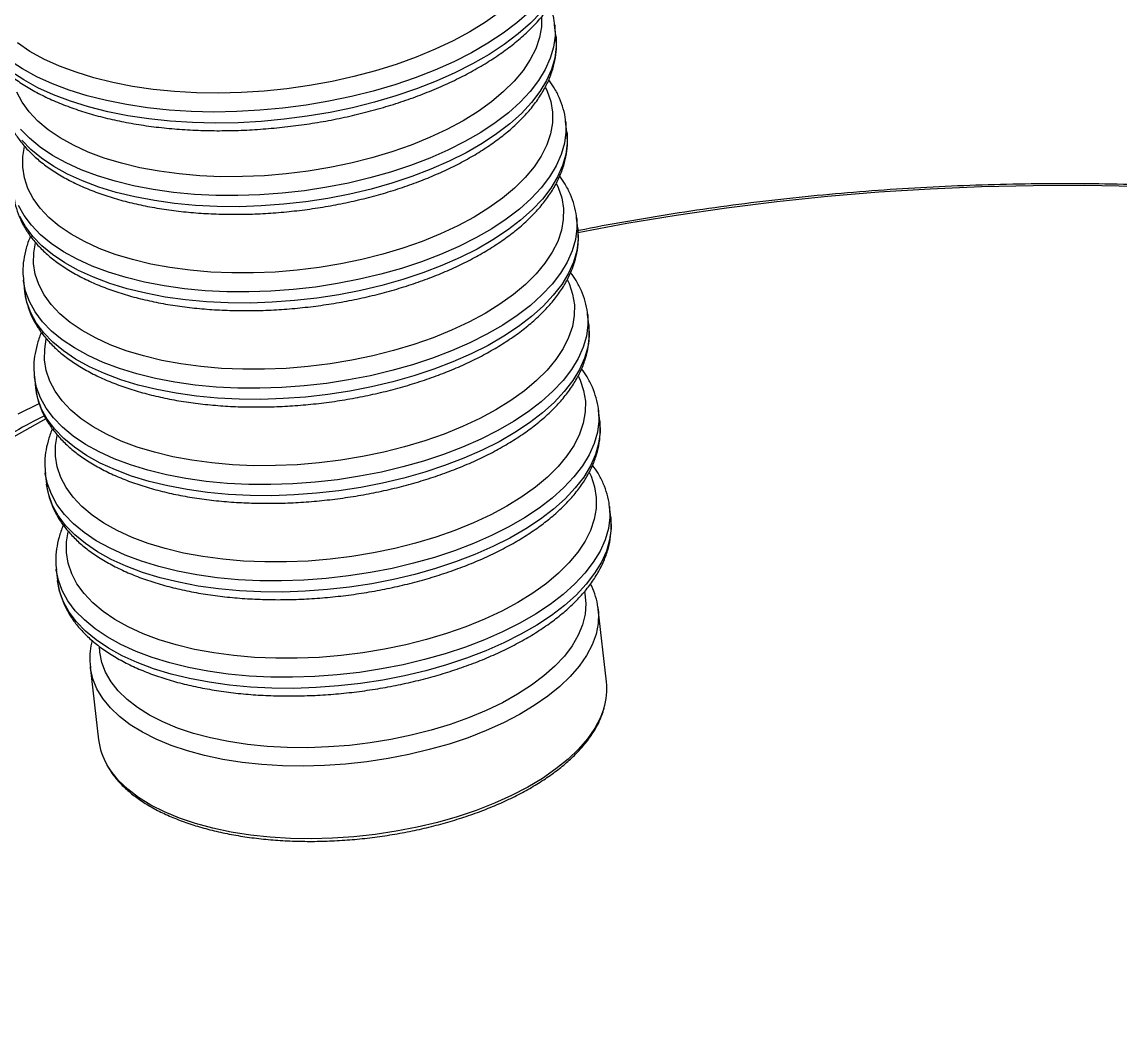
# Model space of a CAD drawing. Header units: millimetres. Extents: x 118006 to 124636, y -130611 to -125922.
# Drawn here: x 122357.2 to 122530.3, y -128636.4 to -128477.1 of the extents above; entities that cross this region are included whole.
import ezdxf

# ---------------------------------------------------------------- set-up
doc = ezdxf.new("R2010")
doc.units = ezdxf.units.MM
doc.header["$LTSCALE"] = 13
doc.layers.add('几何体', color=7, linetype='Continuous')

msp = doc.modelspace()

# ---------------------------------------------------------------- linework, layer by layer
at = {"layer": '几何体'}
for p, q in [((122441.34, -128479.33), (122441.14, -128477.58)), ((122443.07, -128494.52), (122442.87, -128492.77)), ((122444.8, -128509.72), (122444.6, -128507.96)), ((122357.38, -128517.88), (122357.58, -128519.64)), ((122357.39, -128517.96), (122357.38, -128517.88)), ((122357.59, -128519.72), (122357.58, -128519.64)), ((122446.53, -128524.91), (122446.33, -128523.16)), ((122359.11, -128533.08), (122359.31, -128534.83)), ((122359.12, -128533.16), (122359.11, -128533.08)), ((122359.32, -128534.91), (122359.31, -128534.83)), ((122448.25, -128540.11), (122448.06, -128538.35)), ((122360.9, -128539.75), (122355.85, -128542.57)), ((122360.83, -128548.27), (122361.03, -128550.02)), ((122360.84, -128548.35), (122360.83, -128548.27)), ((122361.04, -128550.11), (122361.03, -128550.02)), ((122449.98, -128555.3), (122449.78, -128553.55)), ((122362.56, -128563.46), (122362.76, -128565.22)), ((122362.57, -128563.55), (122362.56, -128563.46)), ((122362.77, -128565.3), (122362.76, -128565.22)), ((122449.32, -128581.23), (122448.01, -128569.76)), ((122367.93, -128578.86), (122369.23, -128590.34)), ((122367.94, -128578.97), (122367.93, -128578.86))]:
    msp.add_line(p, q, dxfattribs=at)
at = {"layer": '几何体', "flags": 128}
for points in [[(122437.11, -128475.58), (122435.17, -128477.28), (122433, -128478.92), (122430.61, -128480.5), (122428.01, -128482), (122425.23, -128483.41), (122422.27, -128484.72), (122419.16, -128485.94), (122415.92, -128487.04), (122412.55, -128488.04), (122409.09, -128488.9), (122405.54, -128489.65), (122401.95, -128490.26), (122398.31, -128490.73), (122394.66, -128491.07), (122391.02, -128491.28), (122387.4, -128491.34), (122383.84, -128491.25), (122380.34, -128491.03), (122376.94, -128490.67), (122373.64, -128490.18), (122370.48, -128489.54), (122367.46, -128488.78), (122364.61, -128487.9), (122361.95, -128486.89), (122359.48, -128485.77), (122357.23, -128484.54), (122355.2, -128483.2)], [(122439, -128475.58), (122437.31, -128477.33), (122435.37, -128479.03), (122433.2, -128480.68), (122430.81, -128482.25), (122428.21, -128483.75), (122425.43, -128485.16), (122422.47, -128486.48), (122419.36, -128487.69), (122416.12, -128488.8), (122412.75, -128489.79), (122409.29, -128490.66), (122405.74, -128491.4), (122402.14, -128492.01), (122398.51, -128492.49), (122394.86, -128492.83), (122391.22, -128493.03), (122387.6, -128493.09), (122384.04, -128493.01), (122380.54, -128492.79), (122377.14, -128492.43), (122373.84, -128491.93), (122370.68, -128491.3), (122367.66, -128490.54), (122364.81, -128489.65), (122362.15, -128488.64), (122359.68, -128487.52), (122357.43, -128486.29), (122355.4, -128484.96)], [(122439.08, -128476.44), (122439.05, -128477.88), (122438.75, -128479.61), (122438.16, -128481.35), (122437.3, -128483.08), (122436.16, -128484.8), (122434.76, -128486.49), (122433.1, -128488.13), (122431.2, -128489.73), (122429.06, -128491.26), (122426.71, -128492.71), (122424.16, -128494.09), (122421.42, -128495.37), (122418.52, -128496.55), (122415.47, -128497.62), (122412.3, -128498.57), (122409.03, -128499.4), (122405.68, -128500.1), (122402.27, -128500.67), (122398.83, -128501.1), (122395.37, -128501.39), (122391.93, -128501.53), (122388.53, -128501.54), (122385.18, -128501.39), (122381.92, -128501.11), (122378.77, -128500.69), (122375.74, -128500.12), (122372.85, -128499.43), (122370.14, -128498.6), (122367.61, -128497.65), (122365.28, -128496.59), (122363.17, -128495.41), (122361.3, -128494.13), (122359.67, -128492.76), (122358.3, -128491.31), (122357.19, -128489.78), (122356.36, -128488.19)], [(122432.47, -128475.58), (122430.23, -128477.17), (122427.78, -128478.68), (122425.13, -128480.11), (122422.29, -128481.45), (122419.3, -128482.69), (122416.15, -128483.83), (122412.88, -128484.85), (122409.5, -128485.75), (122406.04, -128486.52), (122402.51, -128487.16), (122398.94, -128487.67), (122395.35, -128488.04), (122391.76, -128488.27), (122388.2, -128488.36), (122384.68, -128488.3), (122381.22, -128488.11), (122377.86, -128487.77), (122374.6, -128487.3), (122371.47, -128486.69), (122368.5, -128485.95), (122365.69, -128485.08), (122363.06, -128484.09), (122360.63, -128482.98), (122358.42, -128481.77), (122356.44, -128480.45)], [(122441.17, -128477.8), (122441.2, -128479.32), (122440.97, -128481.09), (122440.46, -128482.86), (122439.67, -128484.62), (122438.61, -128486.38), (122437.28, -128488.11), (122435.69, -128489.8), (122433.85, -128491.45), (122431.78, -128493.04), (122429.49, -128494.56), (122426.99, -128496), (122424.3, -128497.36), (122421.44, -128498.62), (122418.42, -128499.77), (122415.27, -128500.82), (122412, -128501.74), (122408.63, -128502.54), (122405.2, -128503.21), (122401.71, -128503.75), (122398.2, -128504.15), (122394.68, -128504.41), (122391.19, -128504.52), (122387.73, -128504.5), (122384.34, -128504.33), (122381.03, -128504.02), (122377.83, -128503.57), (122374.75, -128502.99), (122371.83, -128502.27), (122369.07, -128501.42), (122366.5, -128500.45), (122364.13, -128499.37), (122361.97, -128498.18), (122360.04, -128496.88), (122358.36, -128495.49), (122356.93, -128494.02)], [(122441.14, -128477.58), (122441.15, -128477.58), (122441.17, -128477.8)], [(122441.37, -128479.56), (122441.4, -128481.08), (122441.17, -128482.84), (122440.66, -128484.61), (122439.87, -128486.38), (122438.8, -128488.13), (122437.48, -128489.86), (122435.89, -128491.56), (122434.05, -128493.2), (122431.98, -128494.79), (122429.69, -128496.31), (122427.19, -128497.76), (122424.5, -128499.11), (122421.64, -128500.37), (122418.62, -128501.53), (122415.46, -128502.57), (122412.19, -128503.49), (122408.83, -128504.29), (122405.4, -128504.96), (122401.91, -128505.5), (122398.4, -128505.9), (122394.88, -128506.16), (122391.38, -128506.28), (122387.93, -128506.25), (122384.53, -128506.08), (122381.23, -128505.77), (122378.03, -128505.32), (122374.95, -128504.74), (122372.03, -128504.02), (122369.27, -128503.17), (122366.7, -128502.21), (122364.32, -128501.12), (122362.17, -128499.93), (122360.24, -128498.63), (122358.56, -128497.25), (122357.13, -128495.77)], [(122441.34, -128479.33), (122441.34, -128479.34), (122441.37, -128479.56)], [(122439.72, -128487.47), (122439.97, -128488.03), (122440.53, -128489.67), (122440.79, -128491.36), (122440.78, -128493.07), (122440.48, -128494.8), (122439.89, -128496.54), (122439.03, -128498.28), (122437.89, -128499.99), (122436.49, -128501.68), (122434.83, -128503.33), (122432.92, -128504.92), (122430.79, -128506.45), (122428.44, -128507.91), (122425.88, -128509.28), (122423.15, -128510.56), (122420.25, -128511.74), (122417.2, -128512.81), (122414.03, -128513.77), (122410.76, -128514.6), (122407.41, -128515.3), (122404, -128515.86), (122400.55, -128516.29), (122397.1, -128516.58), (122393.66, -128516.73), (122390.25, -128516.73), (122386.91, -128516.59), (122383.65, -128516.3), (122380.49, -128515.88), (122377.46, -128515.32), (122374.58, -128514.62), (122371.87, -128513.8), (122369.34, -128512.85), (122367.01, -128511.78), (122364.9, -128510.6), (122363.03, -128509.33), (122361.4, -128507.96), (122360.02, -128506.5), (122358.92, -128504.97), (122358.09, -128503.38), (122357.54, -128501.74), (122357.27, -128500.05), (122357.28, -128498.34), (122357.54, -128496.8)], [(122442.9, -128493), (122442.93, -128494.52), (122442.7, -128496.28), (122442.19, -128498.05), (122441.4, -128499.82), (122440.33, -128501.57), (122439, -128503.3), (122437.42, -128505), (122435.58, -128506.64), (122433.51, -128508.23), (122431.22, -128509.75), (122428.72, -128511.2), (122426.03, -128512.55), (122423.17, -128513.81), (122420.15, -128514.97), (122416.99, -128516.01), (122413.72, -128516.93), (122410.36, -128517.73), (122406.92, -128518.41), (122403.44, -128518.94), (122399.93, -128519.34), (122396.41, -128519.6), (122392.91, -128519.72), (122389.46, -128519.69), (122386.06, -128519.52), (122382.76, -128519.21), (122379.56, -128518.76), (122376.48, -128518.18), (122373.56, -128517.46), (122370.8, -128516.62), (122368.23, -128515.65), (122365.85, -128514.56), (122363.7, -128513.37), (122361.77, -128512.07), (122360.09, -128510.69), (122358.66, -128509.21), (122357.5, -128507.67), (122356.6, -128506.06)], [(122442.87, -128492.77), (122442.87, -128492.78), (122442.9, -128493)], [(122443.09, -128494.75), (122443.13, -128496.27), (122442.9, -128498.03), (122442.39, -128499.8), (122441.6, -128501.57), (122440.53, -128503.33), (122439.2, -128505.06), (122437.62, -128506.75), (122435.78, -128508.4), (122433.71, -128509.99), (122431.42, -128511.51), (122428.92, -128512.95), (122426.23, -128514.3), (122423.37, -128515.56), (122420.35, -128516.72), (122417.19, -128517.76), (122413.92, -128518.69), (122410.56, -128519.49), (122407.12, -128520.16), (122403.64, -128520.69), (122400.13, -128521.09), (122396.61, -128521.35), (122393.11, -128521.47), (122389.66, -128521.44), (122386.26, -128521.28), (122382.96, -128520.97), (122379.75, -128520.52), (122376.68, -128519.93), (122373.76, -128519.21), (122371, -128518.37), (122368.42, -128517.4), (122366.05, -128516.32), (122363.9, -128515.12), (122361.97, -128513.83), (122360.29, -128512.44), (122358.86, -128510.97), (122357.7, -128509.42), (122356.8, -128507.81)], [(122443.07, -128494.52), (122443.07, -128494.53), (122443.09, -128494.75)], [(122441.45, -128502.66), (122441.7, -128503.22), (122442.25, -128504.87), (122442.52, -128506.55), (122442.51, -128508.27), (122442.2, -128510), (122441.62, -128511.74), (122440.75, -128513.47), (122439.62, -128515.19), (122438.21, -128516.87), (122436.56, -128518.52), (122434.65, -128520.11), (122432.52, -128521.64), (122430.17, -128523.1), (122427.61, -128524.47), (122424.88, -128525.76), (122421.98, -128526.94), (122418.93, -128528.01), (122415.76, -128528.96), (122412.49, -128529.79), (122409.14, -128530.49), (122405.73, -128531.06), (122402.28, -128531.49), (122398.83, -128531.77), (122395.39, -128531.92), (122391.98, -128531.92), (122388.64, -128531.78), (122385.38, -128531.5), (122382.22, -128531.07), (122379.19, -128530.51), (122376.31, -128529.82), (122373.59, -128528.99), (122371.06, -128528.04), (122368.74, -128526.97), (122366.63, -128525.8), (122364.75, -128524.52), (122363.12, -128523.15), (122361.75, -128521.69), (122360.65, -128520.17), (122359.82, -128518.57), (122359.26, -128516.93), (122359, -128515.24), (122359.01, -128513.53), (122359.27, -128511.99)], [(122532.85, -128503.08), (122524.72, -128502.94), (122516.58, -128502.96), (122508.44, -128503.14), (122500.33, -128503.49), (122492.23, -128504), (122484.18, -128504.67), (122476.17, -128505.5), (122468.21, -128506.49), (122460.32, -128507.64), (122452.5, -128508.95), (122444.79, -128510.41)], [(122444.62, -128508.19), (122444.65, -128509.71), (122444.42, -128511.47), (122443.91, -128513.24), (122443.12, -128515.01), (122442.06, -128516.77), (122440.73, -128518.5), (122439.14, -128520.19), (122437.31, -128521.84), (122435.24, -128523.43), (122432.95, -128524.95), (122430.45, -128526.39), (122427.76, -128527.75), (122424.89, -128529), (122421.88, -128530.16), (122418.72, -128531.2), (122415.45, -128532.13), (122412.09, -128532.93), (122408.65, -128533.6), (122405.17, -128534.14), (122401.66, -128534.53), (122398.14, -128534.79), (122394.64, -128534.91), (122391.18, -128534.88), (122387.79, -128534.72), (122384.48, -128534.41), (122381.28, -128533.96), (122378.21, -128533.37), (122375.29, -128532.65), (122372.53, -128531.81), (122369.95, -128530.84), (122367.58, -128529.76), (122365.43, -128528.56), (122363.5, -128527.27), (122361.82, -128525.88), (122360.39, -128524.41), (122359.23, -128522.86), (122358.33, -128521.25), (122357.71, -128519.59), (122357.39, -128517.96)], [(122444.6, -128507.96), (122444.6, -128507.97), (122444.62, -128508.19)], [(122444.82, -128509.94), (122444.85, -128511.46), (122444.62, -128513.23), (122444.11, -128515), (122443.32, -128516.76), (122442.26, -128518.52), (122440.93, -128520.25), (122439.34, -128521.94), (122437.51, -128523.59), (122435.44, -128525.18), (122433.15, -128526.7), (122430.65, -128528.14), (122427.96, -128529.5), (122425.09, -128530.76), (122422.07, -128531.91), (122418.92, -128532.96), (122415.65, -128533.88), (122412.29, -128534.68), (122408.85, -128535.35), (122405.37, -128535.89), (122401.85, -128536.29), (122398.34, -128536.55), (122394.84, -128536.66), (122391.38, -128536.64), (122387.99, -128536.47), (122384.68, -128536.16), (122381.48, -128535.71), (122378.41, -128535.13), (122375.48, -128534.41), (122372.73, -128533.56), (122370.15, -128532.59), (122367.78, -128531.51), (122365.62, -128530.32), (122363.7, -128529.02), (122362.02, -128527.63), (122360.59, -128526.16), (122359.42, -128524.61), (122358.53, -128523), (122357.91, -128521.34), (122357.59, -128519.72)], [(122444.8, -128509.72), (122444.8, -128509.72), (122444.82, -128509.94)], [(122443.17, -128517.86), (122443.43, -128518.41), (122443.98, -128520.06), (122444.25, -128521.74), (122444.23, -128523.46), (122443.93, -128525.19), (122443.35, -128526.93), (122442.48, -128528.66), (122441.34, -128530.38), (122439.94, -128532.07), (122438.28, -128533.71), (122436.38, -128535.31), (122434.24, -128536.84), (122431.89, -128538.29), (122429.34, -128539.67), (122426.6, -128540.95), (122423.7, -128542.13), (122420.66, -128543.2), (122417.49, -128544.15), (122414.22, -128544.98), (122410.86, -128545.68), (122407.45, -128546.25), (122404.01, -128546.68), (122400.56, -128546.97), (122397.11, -128547.11), (122393.71, -128547.12), (122390.37, -128546.98), (122387.1, -128546.69), (122383.95, -128546.27), (122380.92, -128545.71), (122378.04, -128545.01), (122375.32, -128544.18), (122372.79, -128543.23), (122370.46, -128542.17), (122368.36, -128540.99), (122366.48, -128539.71), (122364.85, -128538.34), (122363.48, -128536.89), (122362.37, -128535.36), (122361.54, -128533.77), (122360.99, -128532.12), (122360.72, -128530.44), (122360.74, -128528.72), (122360.99, -128527.19)], [(122446.35, -128523.38), (122446.38, -128524.9), (122446.15, -128526.67), (122445.64, -128528.44), (122444.85, -128530.21), (122443.79, -128531.96), (122442.46, -128533.69), (122440.87, -128535.38), (122439.04, -128537.03), (122436.97, -128538.62), (122434.68, -128540.14), (122432.18, -128541.58), (122429.49, -128542.94), (122426.62, -128544.2), (122423.6, -128545.35), (122420.45, -128546.4), (122417.18, -128547.32), (122413.82, -128548.12), (122410.38, -128548.79), (122406.9, -128549.33), (122403.38, -128549.73), (122399.87, -128549.99), (122396.37, -128550.1), (122392.91, -128550.08), (122389.52, -128549.91), (122386.21, -128549.6), (122383.01, -128549.15), (122379.94, -128548.57), (122377.01, -128547.85), (122374.25, -128547), (122371.68, -128546.03), (122369.31, -128544.95), (122367.15, -128543.76), (122365.23, -128542.46), (122363.55, -128541.07), (122362.12, -128539.6), (122360.95, -128538.05), (122360.06, -128536.44), (122359.44, -128534.78), (122359.12, -128533.16)], [(122446.33, -128523.16), (122446.33, -128523.16), (122446.35, -128523.38)], [(122446.55, -128525.14), (122446.58, -128526.66), (122446.35, -128528.42), (122445.84, -128530.19), (122445.05, -128531.96), (122443.99, -128533.71), (122442.66, -128535.44), (122441.07, -128537.14), (122439.24, -128538.78), (122437.17, -128540.37), (122434.88, -128541.89), (122432.38, -128543.34), (122429.69, -128544.69), (122426.82, -128545.95), (122423.8, -128547.11), (122420.65, -128548.15), (122417.38, -128549.07), (122414.01, -128549.87), (122410.58, -128550.55), (122407.09, -128551.08), (122403.58, -128551.48), (122400.07, -128551.74), (122396.57, -128551.86), (122393.11, -128551.83), (122389.72, -128551.66), (122386.41, -128551.35), (122383.21, -128550.9), (122380.14, -128550.32), (122377.21, -128549.6), (122374.45, -128548.76), (122371.88, -128547.79), (122369.51, -128546.7), (122367.35, -128545.51), (122365.43, -128544.21), (122363.74, -128542.83), (122362.32, -128541.35), (122361.15, -128539.81), (122360.26, -128538.2), (122359.64, -128536.53), (122359.32, -128534.91)], [(122446.53, -128524.91), (122446.53, -128524.92), (122446.55, -128525.14)], [(122444.9, -128533.05), (122445.16, -128533.61), (122445.71, -128535.25), (122445.98, -128536.94), (122445.96, -128538.65), (122445.66, -128540.39), (122445.07, -128542.13), (122444.21, -128543.86), (122443.07, -128545.57), (122441.67, -128547.26), (122440.01, -128548.91), (122438.11, -128550.5), (122435.97, -128552.03), (122433.62, -128553.49), (122431.07, -128554.86), (122428.33, -128556.14), (122425.43, -128557.32), (122422.39, -128558.39), (122419.22, -128559.35), (122415.94, -128560.18), (122412.59, -128560.88), (122409.18, -128561.44), (122405.74, -128561.87), (122402.28, -128562.16), (122398.84, -128562.31), (122395.44, -128562.31), (122392.09, -128562.17), (122388.83, -128561.89), (122385.68, -128561.46), (122382.65, -128560.9), (122379.76, -128560.2), (122377.05, -128559.38), (122374.52, -128558.43), (122372.19, -128557.36), (122370.08, -128556.19), (122368.21, -128554.91), (122366.58, -128553.54), (122365.21, -128552.08), (122364.1, -128550.55), (122363.27, -128548.96), (122362.72, -128547.32), (122362.45, -128545.63), (122362.47, -128543.92), (122362.72, -128542.38)], [(122359.84, -128537.36), (122356.48, -128539.02)], [(122448.08, -128538.58), (122448.11, -128540.1), (122447.88, -128541.86), (122447.37, -128543.63), (122446.58, -128545.4), (122445.52, -128547.15), (122444.19, -128548.88), (122442.6, -128550.58), (122440.77, -128552.22), (122438.7, -128553.81), (122436.4, -128555.33), (122433.9, -128556.78), (122431.21, -128558.13), (122428.35, -128559.39), (122425.33, -128560.55), (122422.18, -128561.59), (122418.91, -128562.52), (122415.54, -128563.32), (122412.11, -128563.99), (122408.62, -128564.52), (122405.11, -128564.92), (122401.59, -128565.18), (122398.1, -128565.3), (122394.64, -128565.27), (122391.25, -128565.1), (122387.94, -128564.79), (122384.74, -128564.35), (122381.67, -128563.76), (122378.74, -128563.04), (122375.98, -128562.2), (122373.41, -128561.23), (122371.04, -128560.14), (122368.88, -128558.95), (122366.96, -128557.66), (122365.27, -128556.27), (122363.85, -128554.8), (122362.68, -128553.25), (122361.79, -128551.64), (122361.17, -128549.97), (122360.84, -128548.35)], [(122448.06, -128538.35), (122448.06, -128538.36), (122448.08, -128538.58)], [(122448.28, -128540.33), (122448.31, -128541.85), (122448.08, -128543.61), (122447.57, -128545.38), (122446.78, -128547.15), (122445.72, -128548.91), (122444.39, -128550.64), (122442.8, -128552.33), (122440.97, -128553.98), (122438.9, -128555.57), (122436.6, -128557.09), (122434.1, -128558.53), (122431.41, -128559.89), (122428.55, -128561.14), (122425.53, -128562.3), (122422.38, -128563.34), (122419.11, -128564.27), (122415.74, -128565.07), (122412.31, -128565.74), (122408.82, -128566.28), (122405.31, -128566.67), (122401.79, -128566.93), (122398.3, -128567.05), (122394.84, -128567.02), (122391.45, -128566.86), (122388.14, -128566.55), (122384.94, -128566.1), (122381.87, -128565.51), (122378.94, -128564.8), (122376.18, -128563.95), (122373.61, -128562.98), (122371.24, -128561.9), (122369.08, -128560.7), (122367.15, -128559.41), (122365.47, -128558.02), (122364.04, -128556.55), (122362.88, -128555), (122361.99, -128553.39), (122361.37, -128551.73), (122361.04, -128550.11)], [(122448.25, -128540.11), (122448.26, -128540.11), (122448.28, -128540.33)], [(122446.63, -128548.25), (122446.89, -128548.8), (122447.44, -128550.45), (122447.71, -128552.13), (122447.69, -128553.85), (122447.39, -128555.58), (122446.8, -128557.32), (122445.94, -128559.05), (122444.8, -128560.77), (122443.4, -128562.45), (122441.74, -128564.1), (122439.84, -128565.69), (122437.7, -128567.22), (122435.35, -128568.68), (122432.8, -128570.06), (122430.06, -128571.34), (122427.16, -128572.52), (122424.11, -128573.59), (122420.94, -128574.54), (122417.67, -128575.37), (122414.32, -128576.07), (122410.91, -128576.64), (122407.47, -128577.07), (122404.01, -128577.36), (122400.57, -128577.5), (122397.17, -128577.5), (122393.82, -128577.36), (122390.56, -128577.08), (122387.4, -128576.65), (122384.37, -128576.09), (122381.49, -128575.4), (122378.78, -128574.57), (122376.25, -128573.62), (122373.92, -128572.55), (122371.81, -128571.38), (122369.94, -128570.1), (122368.31, -128568.73), (122366.94, -128567.28), (122365.83, -128565.75), (122365, -128564.16), (122364.45, -128562.51), (122364.18, -128560.83), (122364.2, -128559.11), (122364.45, -128557.57)], [(122449.81, -128553.77), (122449.84, -128555.29), (122449.61, -128557.05), (122449.1, -128558.82), (122448.31, -128560.59), (122447.24, -128562.35), (122445.92, -128564.08), (122444.33, -128565.77), (122442.49, -128567.42), (122440.42, -128569.01), (122438.13, -128570.53), (122435.63, -128571.97), (122432.94, -128573.33), (122430.08, -128574.59), (122427.06, -128575.74), (122423.9, -128576.78), (122420.63, -128577.71), (122417.27, -128578.51), (122413.84, -128579.18), (122410.35, -128579.72), (122406.84, -128580.12), (122403.32, -128580.37), (122399.82, -128580.49), (122396.37, -128580.47), (122392.97, -128580.3), (122389.67, -128579.99), (122386.47, -128579.54), (122383.39, -128578.95), (122380.47, -128578.24), (122377.71, -128577.39), (122375.14, -128576.42), (122372.76, -128575.34), (122370.61, -128574.14), (122368.68, -128572.85), (122367, -128571.46), (122365.57, -128569.99), (122364.41, -128568.44), (122363.51, -128566.83), (122362.9, -128565.17), (122362.57, -128563.55)], [(122449.78, -128553.55), (122449.78, -128553.55), (122449.81, -128553.77)], [(122450.01, -128555.52), (122450.04, -128557.05), (122449.81, -128558.81), (122449.3, -128560.58), (122448.51, -128562.35), (122447.44, -128564.1), (122446.11, -128565.83), (122444.53, -128567.52), (122442.69, -128569.17), (122440.62, -128570.76), (122438.33, -128572.28), (122435.83, -128573.72), (122433.14, -128575.08), (122430.28, -128576.34), (122427.26, -128577.49), (122424.1, -128578.54), (122420.83, -128579.46), (122417.47, -128580.26), (122414.04, -128580.93), (122410.55, -128581.47), (122407.04, -128581.87), (122403.52, -128582.13), (122400.02, -128582.24), (122396.57, -128582.22), (122393.17, -128582.05), (122389.87, -128581.74), (122386.67, -128581.29), (122383.59, -128580.71), (122380.67, -128579.99), (122377.91, -128579.14), (122375.34, -128578.17), (122372.96, -128577.09), (122370.81, -128575.9), (122368.88, -128574.6), (122367.2, -128573.21), (122365.77, -128571.74), (122364.61, -128570.2), (122363.71, -128568.58), (122363.1, -128566.92), (122362.77, -128565.3)], [(122449.98, -128555.3), (122449.98, -128555.3), (122450.01, -128555.52)], [(122445.86, -128566.97), (122445.92, -128567.28), (122446.08, -128568.9), (122445.96, -128570.55), (122445.55, -128572.21), (122444.87, -128573.87), (122443.91, -128575.51), (122442.68, -128577.14), (122441.19, -128578.73), (122439.46, -128580.27), (122437.49, -128581.75), (122435.3, -128583.16), (122432.91, -128584.5), (122430.33, -128585.74), (122427.58, -128586.88), (122424.69, -128587.92), (122421.67, -128588.83), (122418.54, -128589.63), (122415.34, -128590.3), (122412.08, -128590.84), (122408.79, -128591.23), (122405.49, -128591.49), (122402.21, -128591.61), (122398.97, -128591.58), (122395.8, -128591.41), (122392.71, -128591.1), (122389.73, -128590.65), (122386.89, -128590.06), (122384.2, -128589.35), (122381.69, -128588.5), (122379.36, -128587.54), (122377.25, -128586.46), (122375.37, -128585.28), (122373.72, -128584.01), (122372.33, -128582.64), (122371.2, -128581.2), (122370.34, -128579.7), (122369.75, -128578.14), (122369.45, -128576.53), (122369.4, -128575.65)], [(122448.01, -128569.76), (122448.06, -128570.34), (122448.01, -128572.01), (122447.68, -128573.69), (122447.07, -128575.38), (122446.18, -128577.07), (122445.03, -128578.73), (122443.61, -128580.37), (122441.95, -128581.96), (122440.05, -128583.49), (122437.92, -128584.97), (122435.59, -128586.36), (122433.06, -128587.68), (122430.35, -128588.9), (122427.49, -128590.02), (122424.49, -128591.02), (122421.37, -128591.91), (122418.16, -128592.68), (122414.88, -128593.32), (122411.55, -128593.82), (122408.19, -128594.19), (122404.84, -128594.42), (122401.5, -128594.5), (122398.21, -128594.45), (122394.99, -128594.25), (122391.86, -128593.92), (122388.85, -128593.45), (122385.96, -128592.84), (122383.23, -128592.1), (122380.68, -128591.24), (122378.32, -128590.26), (122376.16, -128589.16), (122374.23, -128587.97), (122372.53, -128586.68), (122371.09, -128585.3), (122369.9, -128583.84), (122368.98, -128582.32), (122368.33, -128580.74), (122367.96, -128579.11), (122367.94, -128578.97)], [(122448.91, -128585.41), (122448.37, -128586.86), (122447.49, -128588.54), (122446.33, -128590.2), (122444.92, -128591.84), (122443.26, -128593.43), (122441.35, -128594.96), (122439.23, -128596.44), (122436.89, -128597.84), (122434.36, -128599.15), (122431.65, -128600.37), (122428.79, -128601.49), (122425.79, -128602.49), (122422.67, -128603.38), (122419.46, -128604.15), (122416.18, -128604.79), (122412.85, -128605.29), (122409.5, -128605.66), (122406.14, -128605.89), (122402.81, -128605.98), (122399.52, -128605.92), (122396.3, -128605.72), (122393.17, -128605.39), (122390.15, -128604.92), (122387.27, -128604.31), (122384.54, -128603.57), (122381.98, -128602.71), (122379.62, -128601.73), (122377.47, -128600.64), (122375.53, -128599.44), (122373.84, -128598.15), (122372.39, -128596.77), (122371.2, -128595.31), (122370.6, -128594.38)]]:
    msp.add_lwpolyline(points, dxfattribs=at)
at = {"layer": '几何体'}
for centre, radius, start, end in [((122439, -128582.33), 10.37, 342.7277, 6.1212), ((122379.49, -128589.11), 10.33, 186.8005, 210.6606)]:
    msp.add_arc(centre, radius, start, end, dxfattribs=at)
for points, knots in [([(122348.49, -128474.76), (122348.54, -128475.15), (122348.67, -128476.14), (122349.16, -128477.7), (122349.92, -128479.43), (122350.93, -128481.09), (122352.18, -128482.69), (122353.66, -128484.22), (122355.38, -128485.66), (122357.31, -128487.02), (122359.46, -128488.28), (122361.81, -128489.43), (122364.34, -128490.46), (122367.03, -128491.38), (122369.87, -128492.18), (122372.84, -128492.85), (122375.93, -128493.4), (122379.13, -128493.82), (122382.41, -128494.11), (122385.75, -128494.27), (122389.15, -128494.3), (122392.59, -128494.2), (122396.04, -128493.97), (122399.49, -128493.62), (122402.93, -128493.14), (122406.33, -128492.54), (122409.67, -128491.81), (122412.95, -128490.98), (122416.13, -128490.02), (122419.22, -128488.96), (122422.18, -128487.8), (122425.01, -128486.53), (122427.7, -128485.17), (122430.22, -128483.73), (122432.56, -128482.2), (122434.72, -128480.59), (122436.67, -128478.9), (122438.41, -128477.16), (122439.93, -128475.35), (122441.2, -128473.5), (122442.22, -128471.61), (122442.97, -128469.7), (122443.47, -128467.79), (122443.68, -128465.9), (122443.7, -128464.55), (122443.59, -128463.85), (122443.57, -128463.76)], [0, 0, 0, 0, 0.013974, 0.035969, 0.058046, 0.080353, 0.102983, 0.125963, 0.149257, 0.172788, 0.19647, 0.220226, 0.244, 0.267753, 0.291473, 0.315153, 0.338796, 0.362404, 0.385981, 0.409533, 0.433065, 0.456582, 0.480089, 0.503591, 0.527092, 0.550597, 0.574109, 0.597633, 0.621175, 0.64474, 0.668334, 0.691962, 0.71563, 0.739343, 0.763104, 0.786913, 0.810764, 0.834637, 0.858482, 0.882232, 0.905796, 0.929075, 0.951995, 0.974538, 0.996764, 1, 1, 1, 1]), ([(122441.15, -128477.84), (122441.14, -128477.69), (122441.11, -128476.95), (122440.87, -128475.86), (122440.53, -128474.95), (122440.4, -128474.6)], [0, 0, 0, 0, 0.134259, 0.665884, 1, 1, 1, 1]), ([(122354.15, -128489.34), (122354.16, -128489.44), (122354.2, -128490.12), (122354.53, -128491.37), (122355.13, -128493.06), (122356, -128494.69), (122357.11, -128496.25), (122358.45, -128497.75), (122360.02, -128499.16), (122361.82, -128500.49), (122363.84, -128501.72), (122366.05, -128502.85), (122368.45, -128503.86), (122371.02, -128504.76), (122373.73, -128505.53), (122376.58, -128506.17), (122379.55, -128506.69), (122382.62, -128507.09), (122385.77, -128507.35), (122388.98, -128507.48), (122392.25, -128507.48), (122395.54, -128507.36), (122398.85, -128507.1), (122402.15, -128506.72), (122405.42, -128506.21), (122408.65, -128505.58), (122411.83, -128504.83), (122414.92, -128503.97), (122417.91, -128503), (122420.8, -128501.91), (122423.55, -128500.73), (122426.16, -128499.45), (122428.62, -128498.08), (122430.9, -128496.63), (122432.99, -128495.09), (122434.89, -128493.48), (122436.57, -128491.8), (122438.02, -128490.06), (122439.23, -128488.27), (122440.19, -128486.45), (122440.88, -128484.61), (122441.3, -128482.76), (122441.47, -128481.09), (122441.38, -128480.04), (122441.35, -128479.6)], [0, 0, 0, 0, 0.00375, 0.026656, 0.049566, 0.072656, 0.096073, 0.119892, 0.144103, 0.168631, 0.193374, 0.218231, 0.243126, 0.268003, 0.292842, 0.317635, 0.342383, 0.36709, 0.391761, 0.416402, 0.441021, 0.465623, 0.490214, 0.514802, 0.53939, 0.563985, 0.588591, 0.613214, 0.637863, 0.662543, 0.687261, 0.712025, 0.736842, 0.761716, 0.786648, 0.811631, 0.836645, 0.861626, 0.886492, 0.911129, 0.935418, 0.959276, 0.982701, 1, 1, 1, 1]), ([(122442.88, -128493.04), (122442.87, -128492.89), (122442.84, -128492.15), (122442.53, -128490.84), (122441.94, -128489.15), (122441.17, -128487.62), (122440.51, -128486.69), (122440.21, -128486.28)], [0, 0, 0, 0, 0.061921, 0.30711, 0.552175, 0.798938, 1, 1, 1, 1]), ([(122355.88, -128504.54), (122355.88, -128504.63), (122355.93, -128505.32), (122356.25, -128506.57), (122356.86, -128508.25), (122357.73, -128509.88), (122358.83, -128511.45), (122360.17, -128512.94), (122361.75, -128514.36), (122363.55, -128515.69), (122365.56, -128516.92), (122367.78, -128518.04), (122370.18, -128519.06), (122372.75, -128519.95), (122375.46, -128520.72), (122378.31, -128521.37), (122381.28, -128521.89), (122384.34, -128522.28), (122387.49, -128522.54), (122390.71, -128522.67), (122393.97, -128522.68), (122397.27, -128522.55), (122400.58, -128522.29), (122403.88, -128521.91), (122407.15, -128521.4), (122410.38, -128520.78), (122413.55, -128520.03), (122416.65, -128519.16), (122419.64, -128518.19), (122422.53, -128517.11), (122425.28, -128515.93), (122427.89, -128514.65), (122430.34, -128513.28), (122432.63, -128511.82), (122434.72, -128510.29), (122436.61, -128508.67), (122438.3, -128506.99), (122439.75, -128505.25), (122440.96, -128503.47), (122441.91, -128501.64), (122442.61, -128499.8), (122443.03, -128497.96), (122443.2, -128496.28), (122443.11, -128495.23), (122443.07, -128494.79)], [0, 0, 0, 0, 0.00375, 0.026656, 0.049566, 0.072656, 0.096073, 0.119892, 0.144103, 0.168631, 0.193374, 0.218231, 0.243126, 0.268003, 0.292842, 0.317635, 0.342383, 0.36709, 0.391761, 0.416402, 0.441021, 0.465623, 0.490214, 0.514802, 0.53939, 0.563985, 0.588591, 0.613214, 0.637863, 0.662543, 0.687261, 0.712025, 0.736842, 0.761716, 0.786648, 0.811631, 0.836645, 0.861626, 0.886492, 0.911129, 0.935418, 0.959276, 0.982701, 1, 1, 1, 1]), ([(122444.6, -128508.23), (122444.6, -128508.08), (122444.56, -128507.34), (122444.26, -128506.04), (122443.67, -128504.34), (122442.9, -128502.81), (122442.23, -128501.88), (122441.94, -128501.47)], [0, 0, 0, 0, 0.061921, 0.30711, 0.552175, 0.798938, 1, 1, 1, 1]), ([(122759.47, -128636.45), (122759.35, -128635), (122759.1, -128632.02), (122758.42, -128627.54), (122757.5, -128623.01), (122756.31, -128618.5), (122754.89, -128614.01), (122753.21, -128609.55), (122751.28, -128605.13), (122749.11, -128600.74), (122746.69, -128596.4), (122744.04, -128592.11), (122741.14, -128587.87), (122738.01, -128583.68), (122734.64, -128579.56), (122731.05, -128575.51), (122727.23, -128571.53), (122723.19, -128567.62), (122718.93, -128563.8), (122714.47, -128560.06), (122709.8, -128556.42), (122704.92, -128552.86), (122699.85, -128549.41), (122694.6, -128546.05), (122689.16, -128542.8), (122683.54, -128539.65), (122677.75, -128536.62), (122671.79, -128533.7), (122665.68, -128530.89), (122659.42, -128528.21), (122653.01, -128525.65), (122646.46, -128523.21), (122639.78, -128520.9), (122632.97, -128518.72), (122626.05, -128516.67), (122619.02, -128514.75), (122611.89, -128512.97), (122604.66, -128511.32), (122597.34, -128509.82), (122589.95, -128508.45), (122582.48, -128507.22), (122574.95, -128506.14), (122567.37, -128505.2), (122559.73, -128504.41), (122552.06, -128503.76), (122544.35, -128503.25), (122536.62, -128502.9), (122528.88, -128502.69), (122521.13, -128502.62), (122513.37, -128502.71), (122505.63, -128502.94), (122497.9, -128503.31), (122490.2, -128503.84), (122482.53, -128504.51), (122474.9, -128505.32), (122467.33, -128506.28), (122459.8, -128507.38), (122452.35, -128508.64), (122447.35, -128509.54), (122444.86, -128510.06), (122444.81, -128510.07)], [0, 0, 0, 0, 0.016493, 0.033753, 0.051025, 0.068315, 0.085628, 0.102968, 0.120336, 0.137735, 0.155164, 0.172623, 0.19011, 0.207623, 0.22516, 0.242717, 0.260292, 0.277882, 0.295484, 0.313095, 0.330713, 0.348337, 0.365964, 0.383593, 0.401223, 0.418852, 0.43648, 0.454106, 0.47173, 0.489352, 0.506971, 0.524587, 0.5422, 0.55981, 0.577417, 0.595022, 0.612623, 0.630223, 0.64782, 0.665415, 0.683008, 0.700599, 0.718189, 0.735778, 0.753365, 0.770951, 0.788537, 0.806122, 0.823707, 0.841292, 0.858877, 0.876463, 0.894049, 0.911636, 0.929224, 0.946813, 0.964404, 0.981996, 0.99959, 1, 1, 1, 1]), ([(122358.51, -128510.93), (122358.5, -128510.95), (122358.19, -128511.57), (122357.8, -128512.82), (122357.39, -128514.66), (122357.25, -128516.39), (122357.36, -128517.48), (122357.41, -128517.98)], [0, 0, 0, 0, 0.009685, 0.27428, 0.534118, 0.789293, 1, 1, 1, 1]), ([(122357.61, -128519.73), (122357.61, -128519.83), (122357.66, -128520.51), (122357.98, -128521.76), (122358.59, -128523.45), (122359.46, -128525.08), (122360.56, -128526.64), (122361.9, -128528.13), (122363.48, -128529.55), (122365.28, -128530.88), (122367.29, -128532.11), (122369.51, -128533.24), (122371.91, -128534.25), (122374.47, -128535.14), (122377.19, -128535.91), (122380.04, -128536.56), (122383, -128537.08), (122386.07, -128537.47), (122389.22, -128537.74), (122392.44, -128537.87), (122395.7, -128537.87), (122399, -128537.74), (122402.3, -128537.49), (122405.6, -128537.11), (122408.88, -128536.6), (122412.11, -128535.97), (122415.28, -128535.22), (122418.37, -128534.36), (122421.37, -128533.38), (122424.25, -128532.3), (122427.01, -128531.12), (122429.62, -128529.84), (122432.07, -128528.47), (122434.35, -128527.02), (122436.45, -128525.48), (122438.34, -128523.87), (122440.02, -128522.19), (122441.48, -128520.45), (122442.69, -128518.66), (122443.64, -128516.83), (122444.34, -128514.99), (122444.76, -128513.15), (122444.93, -128511.47), (122444.84, -128510.43), (122444.8, -128509.98)], [0, 0, 0, 0, 0.00375, 0.026656, 0.049566, 0.072656, 0.096073, 0.119892, 0.144103, 0.168631, 0.193374, 0.218231, 0.243126, 0.268003, 0.292842, 0.317635, 0.342383, 0.36709, 0.391761, 0.416402, 0.441021, 0.465623, 0.490214, 0.514802, 0.53939, 0.563985, 0.588591, 0.613214, 0.637863, 0.662543, 0.687261, 0.712025, 0.736842, 0.761716, 0.786648, 0.811631, 0.836645, 0.861626, 0.886492, 0.911129, 0.935418, 0.959276, 0.982701, 1, 1, 1, 1]), ([(122446.33, -128523.42), (122446.32, -128523.27), (122446.29, -128522.53), (122445.98, -128521.23), (122445.4, -128519.54), (122444.63, -128518), (122443.96, -128517.08), (122443.66, -128516.66)], [0, 0, 0, 0, 0.061921, 0.30711, 0.552175, 0.798938, 1, 1, 1, 1]), ([(122359.33, -128534.92), (122359.34, -128535.02), (122359.38, -128535.71), (122359.71, -128536.95), (122360.32, -128538.64), (122361.19, -128540.27), (122362.29, -128541.83), (122363.63, -128543.33), (122365.2, -128544.74), (122367, -128546.07), (122369.02, -128547.31), (122371.24, -128548.43), (122373.63, -128549.44), (122376.2, -128550.34), (122378.92, -128551.11), (122381.77, -128551.76), (122384.73, -128552.28), (122387.8, -128552.67), (122390.95, -128552.93), (122394.17, -128553.06), (122397.43, -128553.06), (122400.72, -128552.94), (122404.03, -128552.68), (122407.33, -128552.3), (122410.61, -128551.79), (122413.84, -128551.16), (122417.01, -128550.41), (122420.1, -128549.55), (122423.1, -128548.58), (122425.98, -128547.5), (122428.74, -128546.31), (122431.35, -128545.03), (122433.8, -128543.66), (122436.08, -128542.21), (122438.18, -128540.67), (122440.07, -128539.06), (122441.75, -128537.38), (122443.2, -128535.64), (122444.41, -128533.85), (122445.37, -128532.03), (122446.06, -128530.19), (122446.48, -128528.34), (122446.65, -128526.67), (122446.57, -128525.62), (122446.53, -128525.18)], [0, 0, 0, 0, 0.00375, 0.026656, 0.049566, 0.072656, 0.096073, 0.119892, 0.144103, 0.168631, 0.193374, 0.218231, 0.243126, 0.268003, 0.292842, 0.317635, 0.342383, 0.36709, 0.391761, 0.416402, 0.441021, 0.465623, 0.490214, 0.514802, 0.53939, 0.563985, 0.588591, 0.613214, 0.637863, 0.662543, 0.687261, 0.712025, 0.736842, 0.761716, 0.786648, 0.811631, 0.836645, 0.861626, 0.886492, 0.911129, 0.935418, 0.959276, 0.982701, 1, 1, 1, 1]), ([(122360.24, -128526.12), (122360.23, -128526.14), (122359.91, -128526.76), (122359.52, -128528.02), (122359.11, -128529.85), (122358.98, -128531.58), (122359.09, -128532.68), (122359.13, -128533.17)], [0, 0, 0, 0, 0.009685, 0.27428, 0.534118, 0.789293, 1, 1, 1, 1]), ([(122448.06, -128538.62), (122448.05, -128538.47), (122448.02, -128537.73), (122447.71, -128536.42), (122447.12, -128534.73), (122446.36, -128533.2), (122445.69, -128532.27), (122445.39, -128531.86)], [0, 0, 0, 0, 0.061921, 0.30711, 0.552175, 0.798938, 1, 1, 1, 1]), ([(122360.68, -128539.23), (122360.13, -128539.52), (122357.97, -128540.65), (122355.91, -128541.84), (122354.37, -128542.72)], [0, 0, 0, 0, 0.255748, 1, 1, 1, 1]), ([(122361.06, -128550.12), (122361.07, -128550.21), (122361.11, -128550.9), (122361.44, -128552.15), (122362.04, -128553.84), (122362.91, -128555.46), (122364.02, -128557.03), (122365.36, -128558.52), (122366.93, -128559.94), (122368.73, -128561.27), (122370.75, -128562.5), (122372.96, -128563.62), (122375.36, -128564.64), (122377.93, -128565.53), (122380.64, -128566.3), (122383.49, -128566.95), (122386.46, -128567.47), (122389.53, -128567.86), (122392.68, -128568.12), (122395.89, -128568.26), (122399.16, -128568.26), (122402.45, -128568.13), (122405.76, -128567.88), (122409.06, -128567.49), (122412.33, -128566.99), (122415.57, -128566.36), (122418.74, -128565.61), (122421.83, -128564.74), (122424.82, -128563.77), (122427.71, -128562.69), (122430.46, -128561.51), (122433.08, -128560.23), (122435.53, -128558.86), (122437.81, -128557.4), (122439.9, -128555.87), (122441.8, -128554.25), (122443.48, -128552.57), (122444.93, -128550.84), (122446.14, -128549.05), (122447.1, -128547.22), (122447.79, -128545.38), (122448.21, -128543.54), (122448.38, -128541.86), (122448.29, -128540.82), (122448.26, -128540.37)], [0, 0, 0, 0, 0.0037504, 0.0266564, 0.0495663, 0.0726557, 0.096073, 0.1198918, 0.1441027, 0.1686313, 0.1933738, 0.2182308, 0.2431261, 0.268003, 0.2928416, 0.3176349, 0.342383, 0.3670896, 0.3917606, 0.4164021, 0.4410207, 0.4656228, 0.4902144, 0.5148017, 0.5393904, 0.5639847, 0.5885906, 0.6132145, 0.6378629, 0.6625427, 0.6872612, 0.7120255, 0.7368421, 0.761716, 0.786648, 0.8116314, 0.836645, 0.8616264, 0.8864921, 0.9111292, 0.9354182, 0.9592764, 0.9827014, 1, 1, 1, 1]), ([(122361.97, -128541.31), (122361.96, -128541.34), (122361.64, -128541.96), (122361.25, -128543.21), (122360.84, -128545.05), (122360.7, -128546.77), (122360.81, -128547.87), (122360.86, -128548.36)], [0, 0, 0, 0, 0.009685, 0.27428, 0.534118, 0.789293, 1, 1, 1, 1]), ([(122449.79, -128553.81), (122449.78, -128553.66), (122449.75, -128552.92), (122449.44, -128551.62), (122448.85, -128549.93), (122448.08, -128548.39), (122447.42, -128547.47), (122447.12, -128547.05)], [0, 0, 0, 0, 0.061921, 0.30711, 0.552175, 0.798938, 1, 1, 1, 1]), ([(122362.79, -128565.31), (122362.8, -128565.41), (122362.84, -128566.09), (122363.16, -128567.34), (122363.77, -128569.03), (122364.64, -128570.66), (122365.74, -128572.22), (122367.09, -128573.71), (122368.66, -128575.13), (122370.46, -128576.46), (122372.48, -128577.69), (122374.69, -128578.82), (122377.09, -128579.83), (122379.66, -128580.72), (122382.37, -128581.5), (122385.22, -128582.14), (122388.19, -128582.66), (122391.25, -128583.05), (122394.4, -128583.32), (122397.62, -128583.45), (122400.89, -128583.45), (122404.18, -128583.32), (122407.49, -128583.07), (122410.79, -128582.69), (122414.06, -128582.18), (122417.29, -128581.55), (122420.46, -128580.8), (122423.56, -128579.94), (122426.55, -128578.96), (122429.44, -128577.88), (122432.19, -128576.7), (122434.8, -128575.42), (122437.26, -128574.05), (122439.54, -128572.6), (122441.63, -128571.06), (122443.53, -128569.45), (122445.21, -128567.77), (122446.66, -128566.03), (122447.87, -128564.24), (122448.83, -128562.42), (122449.52, -128560.57), (122449.94, -128558.73), (122450.11, -128557.06), (122450.02, -128556.01), (122449.99, -128555.56)], [0, 0, 0, 0, 0.00375, 0.026656, 0.049566, 0.072656, 0.096073, 0.119892, 0.144103, 0.168631, 0.193374, 0.218231, 0.243126, 0.268003, 0.292842, 0.317635, 0.342383, 0.36709, 0.391761, 0.416402, 0.441021, 0.465623, 0.490214, 0.514802, 0.53939, 0.563985, 0.588591, 0.613214, 0.637863, 0.662543, 0.687261, 0.712025, 0.736842, 0.761716, 0.786648, 0.811631, 0.836645, 0.861626, 0.886492, 0.911129, 0.935418, 0.959276, 0.982701, 1, 1, 1, 1]), ([(122363.7, -128556.51), (122363.69, -128556.53), (122363.37, -128557.15), (122362.98, -128558.4), (122362.57, -128560.24), (122362.43, -128561.97), (122362.54, -128563.06), (122362.59, -128563.56)], [0, 0, 0, 0, 0.0096855, 0.2742795, 0.5341177, 0.7892929, 1, 1, 1, 1]), ([(122447.99, -128569.77), (122447.99, -128569.65), (122447.95, -128568.97), (122447.62, -128567.75), (122447.22, -128566.52), (122446.86, -128565.89), (122446.79, -128565.77)], [0, 0, 0, 0, 0.082074, 0.49175, 0.901423, 1, 1, 1, 1]), ([(122368.21, -128574.68), (122368.09, -128575.25), (122367.86, -128576.4), (122367.81, -128577.85), (122367.93, -128578.7), (122367.97, -128578.99)], [0, 0, 0, 0, 0.397546, 0.800494, 1, 1, 1, 1]), ([(122370.71, -128594.6), (122370.83, -128594.82), (122371.23, -128595.55), (122372.15, -128596.7), (122373.46, -128598.06), (122375.02, -128599.34), (122376.79, -128600.54), (122378.77, -128601.64), (122380.94, -128602.63), (122383.28, -128603.52), (122385.79, -128604.3), (122388.44, -128604.96), (122391.23, -128605.49), (122394.12, -128605.91), (122397.11, -128606.2), (122400.17, -128606.36), (122403.29, -128606.39), (122406.45, -128606.3), (122409.62, -128606.08), (122412.79, -128605.73), (122415.94, -128605.26), (122419.05, -128604.67), (122422.1, -128603.96), (122425.06, -128603.14), (122427.93, -128602.21), (122430.69, -128601.18), (122433.31, -128600.05), (122435.78, -128598.84), (122438.09, -128597.54), (122440.22, -128596.16), (122442.16, -128594.71), (122443.89, -128593.21), (122445.4, -128591.65), (122446.69, -128590.05), (122447.73, -128588.41), (122448.47, -128586.95), (122448.75, -128586.02), (122448.86, -128585.65)], [0, 0, 0, 0, 0.012813, 0.041626, 0.070658, 0.099871, 0.129208, 0.158611, 0.188041, 0.217466, 0.246875, 0.276264, 0.305632, 0.334981, 0.364313, 0.393631, 0.422939, 0.452238, 0.481532, 0.510824, 0.540116, 0.56941, 0.598709, 0.628016, 0.657332, 0.686663, 0.71601, 0.745378, 0.774768, 0.804184, 0.833626, 0.863091, 0.892572, 0.922039, 0.951454, 0.980759, 1, 1, 1, 1])]:
    msp.add_open_spline(points, degree=3, knots=knots, dxfattribs=at)

doc.saveas('drawing.dxf')
